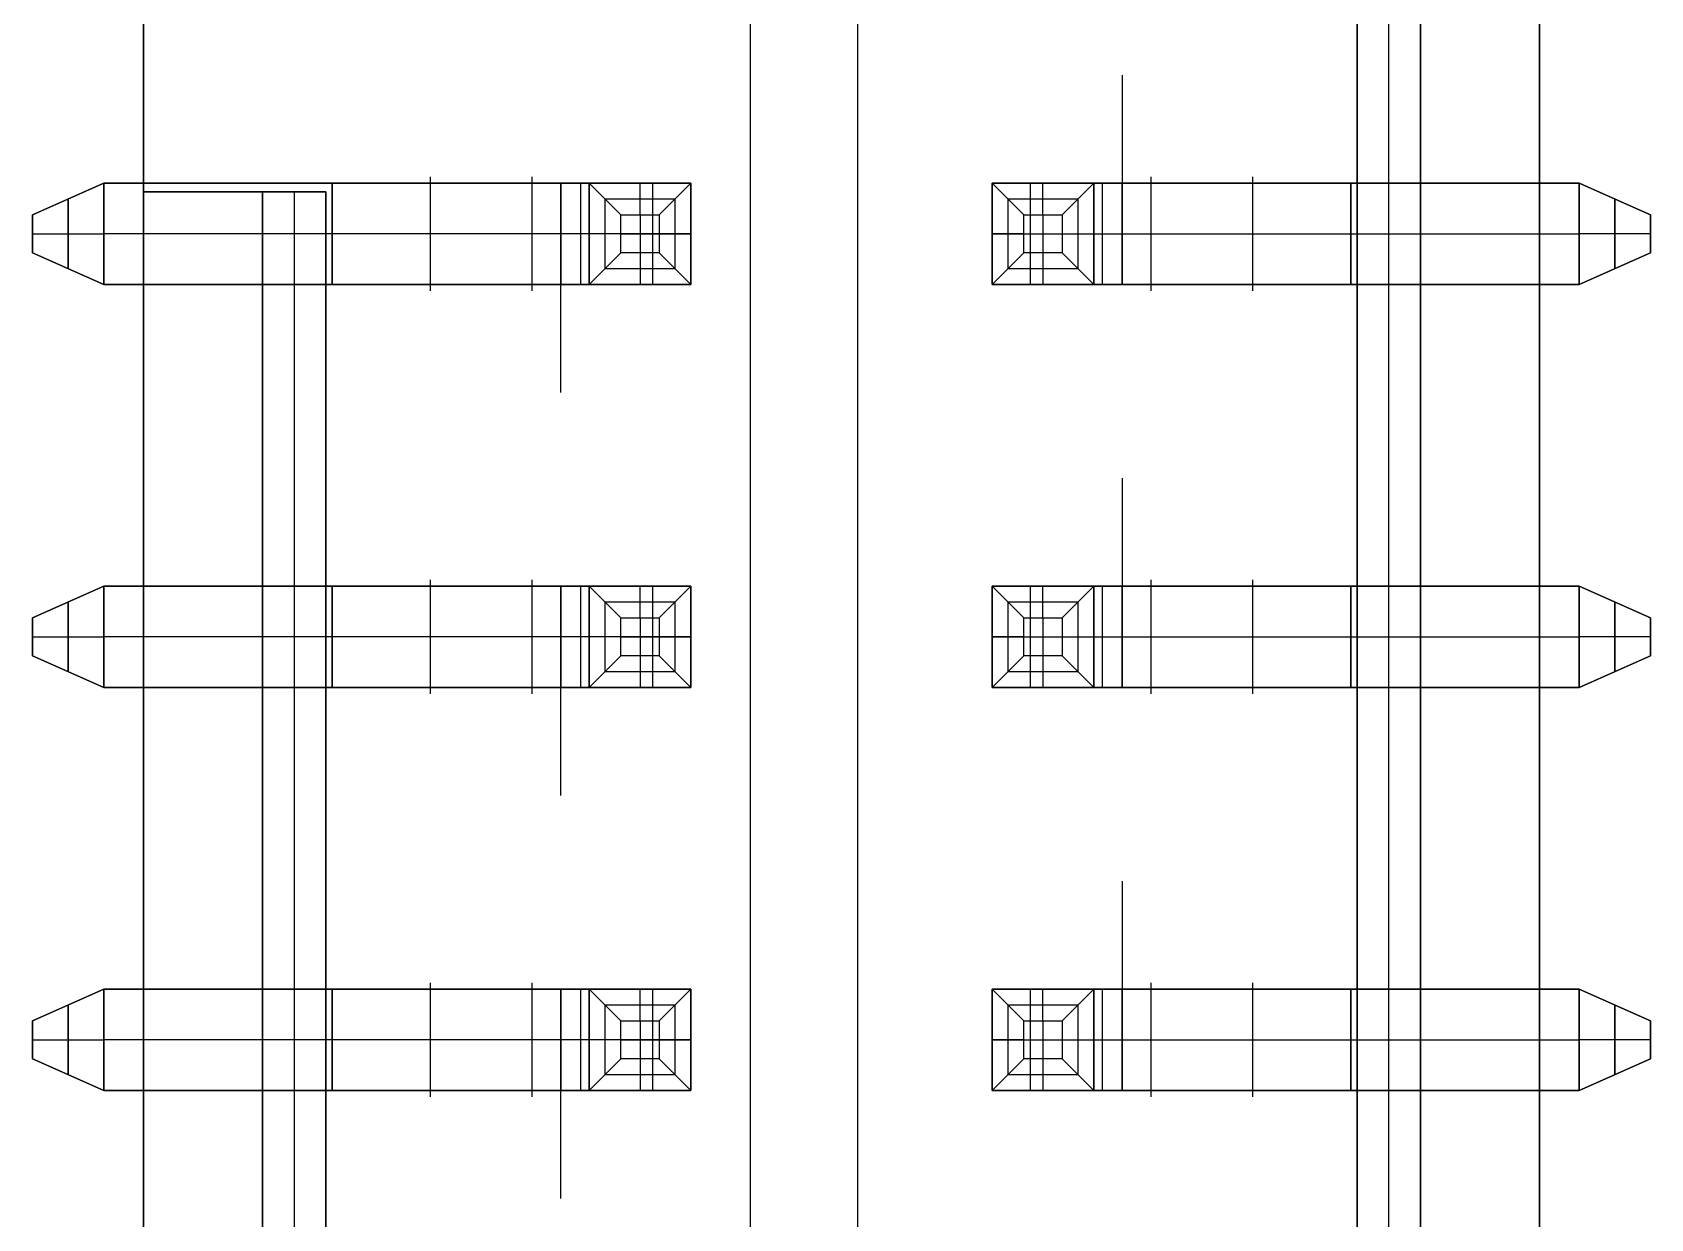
# Model space of a CAD drawing. Extents: x -5.1 to 5.1, y -25.4 to 25.4.
# Drawn here: x -5.1 to 5.1, y -8.75 to -1.27 of the extents above; entities that cross this region are included whole.
import ezdxf

# ---------------------------------------------------------------- set-up
doc = ezdxf.new("R2010")
doc.units = 0
doc.layers.add('IGES_LEVEL_0', color=8, linetype='CONTINUOUS')

msp = doc.modelspace()

# ---------------------------------------------------------------- linework, layer by layer
at = {"layer": 'IGES_LEVEL_0'}
for p, q in [((-4.4, 13.97), (-4.4, -13.97)), ((-4.4, 13.97), (-4.4, -13.97)), ((-4.4, 13.97), (-4.4, -13.97)), ((-0.575, 13.97), (-0.575, -13.97)), ((0.1, 13.97), (0.1, -13.97)), ((3.25, 13.97), (3.25, -13.97)), ((3.25, -13.97), (3.25, 13.97)), ((3.25, -13.97), (3.25, 13.97)), ((3.25, 13.97), (3.25, -13.97)), ((3.25, -13.97), (3.25, 13.97)), ((3.25, 13.97), (3.25, -13.97)), ((3.25, -13.97), (3.25, 13.97)), ((3.45, -13.97), (3.45, 13.97)), ((3.65, -13.97), (3.65, 13.97)), ((3.65, 13.97), (3.65, -13.97)), ((3.65, -13.97), (3.65, 13.97)), ((-4.4, 2.275), (-4.4, -2.275)), ((-4.4, -2.275), (-4.4, 2.275)), ((-4.4, 2.275), (-4.4, -2.275)), ((4.4, -0.325), (4.4, -13.97)), ((4.4, -13.97), (4.4, -0.325)), ((4.4, -13.97), (4.4, -0.325)), ((4.4, -13.97), (4.4, -0.325)), ((4.4, -13.97), (4.4, -0.325)), ((4.4, -13.97), (4.4, -0.325)), ((4.4, -13.97), (4.4, -0.325)), ((1.77, -1.54), (1.77, -2.54)), ((1.77, -1.54), (1.77, -2.54)), ((-5.1, -2.42), (-4.65, -2.22)), ((-5.1, -2.42), (-4.65, -2.22)), ((-4.65, -2.22), (-4.65, -2.86)), ((-4.65, -2.86), (-4.65, -2.22)), ((-1.77, -2.22), (-4.65, -2.22)), ((-1.77, -2.22), (-4.65, -2.22)), ((-2.59, -2.9), (-2.59, -2.18)), ((-1.95, -2.9), (-1.95, -2.18)), ((-1.77, -2.22), (-1.77, -2.86)), ((-1.77, -2.86), (-1.77, -2.22)), ((-0.95, -2.22), (-1.77, -2.22)), ((-1.59, -2.22), (-1.77, -2.22)), ((-1.59, -2.22), (-0.95, -2.22)), ((-1.39, -2.42), (-1.59, -2.22)), ((-1.59, -2.86), (-1.59, -2.22)), ((-1.59, -2.86), (-1.59, -2.22)), ((-1.15, -2.42), (-0.95, -2.22)), ((-0.95, -2.22), (-0.95, -2.86)), ((-0.95, -2.86), (-0.95, -2.22)), ((1.15, -2.42), (0.95, -2.22)), ((0.95, -2.86), (0.95, -2.22)), ((0.95, -2.22), (1.59, -2.22)), ((0.95, -2.22), (0.95, -2.86)), ((1.77, -2.22), (0.95, -2.22)), ((1.39, -2.42), (1.59, -2.22)), ((1.59, -2.22), (1.59, -2.86)), ((1.59, -2.22), (1.77, -2.22)), ((1.59, -2.22), (1.59, -2.86)), ((1.77, -2.22), (4.65, -2.22)), ((1.77, -2.22), (1.77, -2.86)), ((1.77, -2.86), (1.77, -2.22)), ((1.77, -2.22), (4.65, -2.22)), ((1.95, -2.18), (1.95, -2.9)), ((2.59, -2.18), (2.59, -2.9)), ((4.65, -2.22), (4.65, -2.86)), ((5.1, -2.42), (4.65, -2.22)), ((5.1, -2.42), (4.65, -2.22)), ((4.65, -2.86), (4.65, -2.22)), ((-4.4, -2.275), (-4.4, -13.97)), ((-4.4, -2.275), (-3.25, -2.275)), ((-4.4, -2.275), (-4.4, -13.97)), ((-3.65, -2.275), (-4.4, -2.275)), ((-4.4, -13.97), (-4.4, -2.275)), ((-4.4, -2.275), (-4.4, -13.97)), ((-3.65, -2.275), (-4.4, -2.275)), ((-4.4, -2.275), (-3.25, -2.275)), ((-3.65, -2.275), (-4.4, -2.275)), ((-4.4, -2.275), (-3.25, -2.275)), ((-4.4, -2.275), (-3.25, -2.275)), ((-3.65, -2.275), (-3.65, -13.97)), ((-3.25, -2.275), (-3.65, -2.275)), ((-3.65, -2.275), (-3.65, -13.97)), ((-3.65, -13.97), (-3.65, -2.275)), ((-3.25, -2.275), (-3.65, -2.275)), ((-3.25, -2.275), (-3.65, -2.275)), ((-3.45, -2.275), (-3.45, -13.97)), ((-3.25, -2.275), (-3.25, -13.97)), ((-3.25, -13.97), (-3.25, -2.275)), ((-3.25, -2.275), (-3.25, -13.97)), ((-3.25, -13.97), (-3.25, -2.275)), ((-3.25, -2.275), (-3.25, -13.97)), ((-3.25, -13.97), (-3.25, -2.275)), ((-3.25, -2.275), (-3.25, -13.97)), ((-5.1, -2.66), (-5.1, -2.42)), ((-5.1, -2.42), (-5.1, -2.66)), ((-1.39, -2.42), (-1.15, -2.42)), ((-1.39, -2.66), (-1.39, -2.42)), ((-1.15, -2.42), (-1.15, -2.66)), ((1.15, -2.66), (1.15, -2.42)), ((1.15, -2.42), (1.39, -2.42)), ((1.39, -2.42), (1.39, -2.66)), ((5.1, -2.66), (5.1, -2.42)), ((5.1, -2.42), (5.1, -2.66)), ((-1.77, -3.54), (-1.77, -2.54)), ((-1.77, -3.54), (-1.77, -2.54)), ((-5.1, -2.66), (-4.65, -2.86)), ((-5.1, -2.66), (-4.65, -2.86)), ((-1.39, -2.66), (-1.59, -2.86)), ((-1.15, -2.66), (-1.39, -2.66)), ((-1.15, -2.66), (-0.95, -2.86)), ((1.15, -2.66), (0.95, -2.86)), ((1.39, -2.66), (1.15, -2.66)), ((1.39, -2.66), (1.59, -2.86)), ((5.1, -2.66), (4.65, -2.86)), ((5.1, -2.66), (4.65, -2.86)), ((-1.77, -2.86), (-4.65, -2.86)), ((-1.77, -2.86), (-4.65, -2.86)), ((-1.59, -2.86), (-1.77, -2.86)), ((-1.77, -2.86), (-0.95, -2.86)), ((-0.95, -2.86), (-1.59, -2.86)), ((1.59, -2.86), (0.95, -2.86)), ((0.95, -2.86), (1.77, -2.86)), ((1.59, -2.86), (1.77, -2.86)), ((1.77, -2.86), (4.65, -2.86)), ((1.77, -2.86), (4.65, -2.86)), ((1.77, -4.08), (1.77, -5.08)), ((1.77, -4.08), (1.77, -5.08)), ((-5.1, -4.96), (-4.65, -4.76)), ((-5.1, -4.96), (-4.65, -4.76)), ((-4.65, -4.76), (-4.65, -5.4)), ((-4.65, -5.4), (-4.65, -4.76)), ((-1.77, -4.76), (-4.65, -4.76)), ((-1.77, -4.76), (-4.65, -4.76)), ((-2.59, -5.44), (-2.59, -4.72)), ((-1.95, -5.44), (-1.95, -4.72)), ((-1.77, -4.76), (-1.77, -5.4)), ((-1.77, -5.4), (-1.77, -4.76)), ((-0.95, -4.76), (-1.77, -4.76)), ((-1.59, -4.76), (-1.77, -4.76)), ((-1.59, -4.76), (-0.95, -4.76)), ((-1.39, -4.96), (-1.59, -4.76)), ((-1.59, -5.4), (-1.59, -4.76)), ((-1.59, -5.4), (-1.59, -4.76)), ((-1.15, -4.96), (-0.95, -4.76)), ((-0.95, -4.76), (-0.95, -5.4)), ((-0.95, -5.4), (-0.95, -4.76)), ((1.15, -4.96), (0.95, -4.76)), ((0.95, -5.4), (0.95, -4.76)), ((0.95, -4.76), (1.59, -4.76)), ((0.95, -4.76), (0.95, -5.4)), ((1.77, -4.76), (0.95, -4.76)), ((1.39, -4.96), (1.59, -4.76)), ((1.59, -4.76), (1.59, -5.4)), ((1.59, -4.76), (1.77, -4.76)), ((1.59, -4.76), (1.59, -5.4)), ((1.77, -4.76), (4.65, -4.76)), ((1.77, -4.76), (1.77, -5.4)), ((1.77, -5.4), (1.77, -4.76)), ((1.77, -4.76), (4.65, -4.76)), ((1.95, -4.72), (1.95, -5.44)), ((2.59, -4.72), (2.59, -5.44)), ((4.65, -4.76), (4.65, -5.4)), ((5.1, -4.96), (4.65, -4.76)), ((5.1, -4.96), (4.65, -4.76)), ((4.65, -5.4), (4.65, -4.76)), ((-5.1, -5.2), (-5.1, -4.96)), ((-5.1, -4.96), (-5.1, -5.2)), ((-1.39, -4.96), (-1.15, -4.96)), ((-1.39, -5.2), (-1.39, -4.96)), ((-1.15, -4.96), (-1.15, -5.2)), ((1.15, -5.2), (1.15, -4.96)), ((1.15, -4.96), (1.39, -4.96)), ((1.39, -4.96), (1.39, -5.2)), ((5.1, -5.2), (5.1, -4.96)), ((5.1, -4.96), (5.1, -5.2)), ((-1.77, -6.08), (-1.77, -5.08)), ((-1.77, -6.08), (-1.77, -5.08)), ((-5.1, -5.2), (-4.65, -5.4)), ((-5.1, -5.2), (-4.65, -5.4)), ((-1.39, -5.2), (-1.59, -5.4)), ((-1.15, -5.2), (-1.39, -5.2)), ((-1.15, -5.2), (-0.95, -5.4)), ((1.15, -5.2), (0.95, -5.4)), ((1.39, -5.2), (1.15, -5.2)), ((1.39, -5.2), (1.59, -5.4)), ((5.1, -5.2), (4.65, -5.4)), ((5.1, -5.2), (4.65, -5.4)), ((-1.77, -5.4), (-4.65, -5.4)), ((-1.77, -5.4), (-4.65, -5.4)), ((-1.59, -5.4), (-1.77, -5.4)), ((-1.77, -5.4), (-0.95, -5.4)), ((-0.95, -5.4), (-1.59, -5.4)), ((1.59, -5.4), (0.95, -5.4)), ((0.95, -5.4), (1.77, -5.4)), ((1.59, -5.4), (1.77, -5.4)), ((1.77, -5.4), (4.65, -5.4)), ((1.77, -5.4), (4.65, -5.4)), ((1.77, -6.62), (1.77, -7.62)), ((1.77, -6.62), (1.77, -7.62)), ((-5.1, -7.5), (-4.65, -7.3)), ((-5.1, -7.5), (-4.65, -7.3)), ((-4.65, -7.3), (-4.65, -7.94)), ((-4.65, -7.94), (-4.65, -7.3)), ((-1.77, -7.3), (-4.65, -7.3)), ((-1.77, -7.3), (-4.65, -7.3)), ((-2.59, -7.98), (-2.59, -7.26)), ((-1.95, -7.98), (-1.95, -7.26)), ((-1.77, -7.3), (-1.77, -7.94)), ((-1.77, -7.94), (-1.77, -7.3)), ((-0.95, -7.3), (-1.77, -7.3)), ((-1.59, -7.3), (-1.77, -7.3)), ((-1.59, -7.3), (-0.95, -7.3)), ((-1.39, -7.5), (-1.59, -7.3)), ((-1.59, -7.94), (-1.59, -7.3)), ((-1.59, -7.94), (-1.59, -7.3)), ((-1.15, -7.5), (-0.95, -7.3)), ((-0.95, -7.3), (-0.95, -7.94)), ((-0.95, -7.94), (-0.95, -7.3)), ((1.15, -7.5), (0.95, -7.3)), ((0.95, -7.94), (0.95, -7.3)), ((0.95, -7.3), (1.59, -7.3)), ((0.95, -7.3), (0.95, -7.94)), ((1.77, -7.3), (0.95, -7.3)), ((1.39, -7.5), (1.59, -7.3)), ((1.59, -7.3), (1.59, -7.94)), ((1.59, -7.3), (1.77, -7.3)), ((1.59, -7.3), (1.59, -7.94)), ((1.77, -7.3), (4.65, -7.3)), ((1.77, -7.3), (1.77, -7.94)), ((1.77, -7.94), (1.77, -7.3)), ((1.77, -7.3), (4.65, -7.3)), ((1.95, -7.26), (1.95, -7.98)), ((2.59, -7.26), (2.59, -7.98)), ((4.65, -7.3), (4.65, -7.94)), ((5.1, -7.5), (4.65, -7.3)), ((5.1, -7.5), (4.65, -7.3)), ((4.65, -7.94), (4.65, -7.3)), ((-5.1, -7.74), (-5.1, -7.5)), ((-5.1, -7.5), (-5.1, -7.74)), ((-1.39, -7.5), (-1.15, -7.5)), ((-1.39, -7.74), (-1.39, -7.5)), ((-1.15, -7.5), (-1.15, -7.74)), ((1.15, -7.74), (1.15, -7.5)), ((1.15, -7.5), (1.39, -7.5)), ((1.39, -7.5), (1.39, -7.74)), ((5.1, -7.74), (5.1, -7.5)), ((5.1, -7.5), (5.1, -7.74)), ((-1.77, -8.62), (-1.77, -7.62)), ((-1.77, -8.62), (-1.77, -7.62)), ((-5.1, -7.74), (-4.65, -7.94)), ((-5.1, -7.74), (-4.65, -7.94)), ((-1.39, -7.74), (-1.59, -7.94)), ((-1.15, -7.74), (-1.39, -7.74)), ((-1.15, -7.74), (-0.95, -7.94)), ((1.15, -7.74), (0.95, -7.94)), ((1.39, -7.74), (1.15, -7.74)), ((1.39, -7.74), (1.59, -7.94)), ((5.1, -7.74), (4.65, -7.94)), ((5.1, -7.74), (4.65, -7.94)), ((-1.77, -7.94), (-4.65, -7.94)), ((-1.77, -7.94), (-4.65, -7.94)), ((-1.59, -7.94), (-1.77, -7.94)), ((-1.77, -7.94), (-0.95, -7.94)), ((-0.95, -7.94), (-1.59, -7.94)), ((1.59, -7.94), (0.95, -7.94)), ((0.95, -7.94), (1.77, -7.94)), ((1.59, -7.94), (1.77, -7.94)), ((1.77, -7.94), (4.65, -7.94)), ((1.77, -7.94), (4.65, -7.94))]:
    msp.add_line(p, q, dxfattribs=at)
at = {"layer": 'IGES_LEVEL_0', "color": 40}
for p, q in [((-5.1, -2.42), (-4.65, -2.22)), ((-5.1, -2.42), (-4.65, -2.22)), ((-4.65, -2.22), (-5.1, -2.42)), ((-5.1, -2.42), (-4.65, -2.22)), ((-4.65, -2.22), (-5.1, -2.42)), ((-4.65, -2.22), (-4.65, -2.86)), ((-4.65, -2.86), (-4.65, -2.22)), ((-4.65, -2.86), (-4.65, -2.22)), ((-4.65, -2.22), (-1.77, -2.22)), ((-1.77, -2.22), (-4.65, -2.22)), ((-4.65, -2.22), (-4.65, -2.86)), ((-1.77, -2.22), (-4.65, -2.22)), ((-4.65, -2.22), (-1.77, -2.22)), ((-3.21, -2.22), (-3.21, -2.86)), ((-3.21, -2.86), (-3.21, -2.22)), ((-1.77, -2.22), (-1.77, -2.86)), ((-1.77, -2.86), (-1.77, -2.22)), ((-1.77, -2.22), (-1.77, -2.86)), ((-0.95, -2.22), (-1.77, -2.22)), ((-1.77, -2.22), (-1.77, -2.86)), ((-1.59, -2.22), (-1.77, -2.22)), ((-0.95, -2.22), (-1.77, -2.22)), ((-1.77, -2.22), (-1.59, -2.22)), ((-1.643, -2.86), (-1.643, -2.22)), ((-0.95, -2.22), (-1.59, -2.22)), ((-1.59, -2.22), (-1.39, -2.42)), ((-1.39, -2.42), (-1.59, -2.22)), ((-1.59, -2.22), (-1.59, -2.86)), ((-1.59, -2.86), (-1.59, -2.22)), ((-1.59, -2.22), (-0.95, -2.22)), ((-1.59, -2.22), (-0.95, -2.22)), ((-1.59, -2.86), (-1.59, -2.22)), ((-1.59, -2.22), (-1.59, -2.86)), ((-1.59, -2.86), (-1.59, -2.22)), ((-1.27, -2.42), (-1.27, -2.22)), ((-1.19, -2.86), (-1.19, -2.22)), ((-0.95, -2.22), (-1.15, -2.42)), ((-1.15, -2.42), (-0.95, -2.22)), ((-0.95, -2.86), (-0.95, -2.22)), ((-0.95, -2.86), (-0.95, -2.22)), ((-0.95, -2.22), (-0.95, -2.86)), ((-0.95, -2.86), (-0.95, -2.22)), ((-0.95, -2.22), (-0.95, -2.86)), ((1.15, -2.42), (0.95, -2.22)), ((0.95, -2.22), (0.95, -2.86)), ((1.59, -2.22), (0.95, -2.22)), ((0.95, -2.22), (1.15, -2.42)), ((0.95, -2.22), (0.95, -2.86)), ((1.77, -2.22), (0.95, -2.22)), ((0.95, -2.22), (1.59, -2.22)), ((1.77, -2.22), (0.95, -2.22)), ((0.95, -2.22), (1.59, -2.22)), ((0.95, -2.86), (0.95, -2.22)), ((0.95, -2.22), (0.95, -2.86)), ((0.95, -2.86), (0.95, -2.22)), ((1.19, -2.22), (1.19, -2.86)), ((1.27, -2.42), (1.27, -2.22)), ((1.59, -2.22), (1.39, -2.42)), ((1.39, -2.42), (1.59, -2.22)), ((1.59, -2.86), (1.59, -2.22)), ((1.59, -2.22), (1.59, -2.86)), ((1.77, -2.22), (1.59, -2.22)), ((1.59, -2.22), (1.59, -2.86)), ((1.59, -2.86), (1.59, -2.22)), ((1.59, -2.22), (1.59, -2.86)), ((1.59, -2.22), (1.77, -2.22)), ((1.643, -2.22), (1.643, -2.86)), ((1.77, -2.22), (1.77, -2.86)), ((4.65, -2.22), (1.77, -2.22)), ((1.77, -2.86), (1.77, -2.22)), ((1.77, -2.22), (4.65, -2.22)), ((1.77, -2.86), (1.77, -2.22)), ((1.77, -2.86), (1.77, -2.22)), ((1.77, -2.22), (4.65, -2.22)), ((4.65, -2.22), (1.77, -2.22)), ((3.21, -2.22), (3.21, -2.86)), ((3.21, -2.86), (3.21, -2.22)), ((5.1, -2.42), (4.65, -2.22)), ((4.65, -2.22), (4.65, -2.86)), ((5.1, -2.42), (4.65, -2.22)), ((4.65, -2.22), (5.1, -2.42)), ((5.1, -2.42), (4.65, -2.22)), ((4.65, -2.86), (4.65, -2.22)), ((4.65, -2.22), (5.1, -2.42)), ((4.65, -2.86), (4.65, -2.22)), ((4.65, -2.22), (4.65, -2.86)), ((-4.875, -2.76), (-4.875, -2.32)), ((-4.875, -2.32), (-4.875, -2.76)), ((-1.49, -2.32), (-1.05, -2.32)), ((-1.49, -2.76), (-1.49, -2.32)), ((-1.05, -2.32), (-1.05, -2.76)), ((1.05, -2.76), (1.05, -2.32)), ((1.05, -2.32), (1.49, -2.32)), ((1.49, -2.32), (1.49, -2.76)), ((4.875, -2.76), (4.875, -2.32)), ((4.875, -2.32), (4.875, -2.76)), ((-5.1, -2.66), (-5.1, -2.42)), ((-5.1, -2.42), (-5.1, -2.66)), ((-5.1, -2.66), (-5.1, -2.42)), ((-5.1, -2.42), (-5.1, -2.66)), ((-5.1, -2.42), (-5.1, -2.66)), ((-1.39, -2.42), (-1.15, -2.42)), ((-1.39, -2.66), (-1.39, -2.42)), ((-1.39, -2.66), (-1.39, -2.42)), ((-1.39, -2.42), (-1.15, -2.42)), ((-1.27, -2.42), (-1.27, -2.66)), ((-1.15, -2.42), (-1.15, -2.66)), ((-1.15, -2.42), (-1.15, -2.66)), ((1.15, -2.66), (1.15, -2.42)), ((1.15, -2.42), (1.39, -2.42)), ((1.15, -2.66), (1.15, -2.42)), ((1.15, -2.42), (1.39, -2.42)), ((1.27, -2.42), (1.27, -2.66)), ((1.39, -2.42), (1.39, -2.66)), ((1.39, -2.42), (1.39, -2.66)), ((5.1, -2.66), (5.1, -2.42)), ((5.1, -2.42), (5.1, -2.66)), ((5.1, -2.66), (5.1, -2.42)), ((5.1, -2.42), (5.1, -2.66)), ((5.1, -2.42), (5.1, -2.66)), ((-5.1, -2.54), (-4.65, -2.54)), ((-5.1, -2.54), (-4.65, -2.54)), ((-1.77, -2.54), (-4.65, -2.54)), ((-1.77, -2.54), (-4.65, -2.54)), ((-0.95, -2.54), (-1.77, -2.54)), ((-1.59, -2.54), (-1.77, -2.54)), ((-1.39, -2.54), (-1.59, -2.54)), ((-1.39, -2.54), (-1.15, -2.54)), ((-1.15, -2.54), (-0.95, -2.54)), ((1.15, -2.54), (0.95, -2.54)), ((0.95, -2.54), (1.77, -2.54)), ((1.15, -2.54), (1.39, -2.54)), ((1.39, -2.54), (1.59, -2.54)), ((1.59, -2.54), (1.77, -2.54)), ((1.77, -2.54), (4.65, -2.54)), ((1.77, -2.54), (4.65, -2.54)), ((5.1, -2.54), (4.65, -2.54)), ((5.1, -2.54), (4.65, -2.54)), ((-5.1, -2.66), (-4.65, -2.86)), ((-4.65, -2.86), (-5.1, -2.66)), ((-5.1, -2.66), (-4.65, -2.86)), ((-4.65, -2.86), (-5.1, -2.66)), ((-5.1, -2.66), (-4.65, -2.86)), ((-1.59, -2.86), (-1.39, -2.66)), ((-1.39, -2.66), (-1.59, -2.86)), ((-1.15, -2.66), (-1.39, -2.66)), ((-1.15, -2.66), (-1.39, -2.66)), ((-1.27, -2.66), (-1.27, -2.86)), ((-1.15, -2.66), (-0.95, -2.86)), ((-0.95, -2.86), (-1.15, -2.66)), ((0.95, -2.86), (1.15, -2.66)), ((1.15, -2.66), (0.95, -2.86)), ((1.39, -2.66), (1.15, -2.66)), ((1.39, -2.66), (1.15, -2.66)), ((1.27, -2.66), (1.27, -2.86)), ((1.59, -2.86), (1.39, -2.66)), ((1.39, -2.66), (1.59, -2.86)), ((5.1, -2.66), (4.65, -2.86)), ((4.65, -2.86), (5.1, -2.66)), ((5.1, -2.66), (4.65, -2.86)), ((4.65, -2.86), (5.1, -2.66)), ((5.1, -2.66), (4.65, -2.86)), ((-1.05, -2.76), (-1.49, -2.76)), ((1.49, -2.76), (1.05, -2.76)), ((-1.77, -2.86), (-4.65, -2.86)), ((-4.65, -2.86), (-1.77, -2.86)), ((-1.77, -2.86), (-4.65, -2.86)), ((-4.65, -2.86), (-1.77, -2.86)), ((-1.77, -2.86), (-0.95, -2.86)), ((-1.77, -2.86), (-1.59, -2.86)), ((-1.59, -2.86), (-1.77, -2.86)), ((-1.77, -2.86), (-0.95, -2.86)), ((-1.59, -2.86), (-0.95, -2.86)), ((-0.95, -2.86), (-1.59, -2.86)), ((-0.95, -2.86), (-1.59, -2.86)), ((0.95, -2.86), (1.59, -2.86)), ((0.95, -2.86), (1.77, -2.86)), ((1.59, -2.86), (0.95, -2.86)), ((0.95, -2.86), (1.77, -2.86)), ((1.59, -2.86), (0.95, -2.86)), ((1.59, -2.86), (1.77, -2.86)), ((1.77, -2.86), (1.59, -2.86)), ((1.77, -2.86), (4.65, -2.86)), ((4.65, -2.86), (1.77, -2.86)), ((1.77, -2.86), (4.65, -2.86)), ((4.65, -2.86), (1.77, -2.86)), ((-5.1, -4.96), (-4.65, -4.76)), ((-5.1, -4.96), (-4.65, -4.76)), ((-4.65, -4.76), (-5.1, -4.96)), ((-5.1, -4.96), (-4.65, -4.76)), ((-4.65, -4.76), (-5.1, -4.96)), ((-4.65, -4.76), (-4.65, -5.4)), ((-4.65, -5.4), (-4.65, -4.76)), ((-4.65, -5.4), (-4.65, -4.76)), ((-4.65, -4.76), (-1.77, -4.76)), ((-1.77, -4.76), (-4.65, -4.76)), ((-4.65, -4.76), (-4.65, -5.4)), ((-1.77, -4.76), (-4.65, -4.76)), ((-4.65, -4.76), (-1.77, -4.76)), ((-3.21, -4.76), (-3.21, -5.4)), ((-3.21, -5.4), (-3.21, -4.76)), ((-1.77, -4.76), (-1.77, -5.4)), ((-1.77, -5.4), (-1.77, -4.76)), ((-1.77, -4.76), (-1.77, -5.4)), ((-0.95, -4.76), (-1.77, -4.76)), ((-1.77, -4.76), (-1.77, -5.4)), ((-1.59, -4.76), (-1.77, -4.76)), ((-0.95, -4.76), (-1.77, -4.76)), ((-1.77, -4.76), (-1.59, -4.76)), ((-1.643, -5.4), (-1.643, -4.76)), ((-0.95, -4.76), (-1.59, -4.76)), ((-1.59, -4.76), (-1.39, -4.96)), ((-1.39, -4.96), (-1.59, -4.76)), ((-1.59, -4.76), (-1.59, -5.4)), ((-1.59, -5.4), (-1.59, -4.76)), ((-1.59, -4.76), (-0.95, -4.76)), ((-1.59, -4.76), (-0.95, -4.76)), ((-1.59, -5.4), (-1.59, -4.76)), ((-1.59, -4.76), (-1.59, -5.4)), ((-1.59, -5.4), (-1.59, -4.76)), ((-1.27, -4.96), (-1.27, -4.76)), ((-1.19, -5.4), (-1.19, -4.76)), ((-0.95, -4.76), (-1.15, -4.96)), ((-1.15, -4.96), (-0.95, -4.76)), ((-0.95, -5.4), (-0.95, -4.76)), ((-0.95, -5.4), (-0.95, -4.76)), ((-0.95, -4.76), (-0.95, -5.4)), ((-0.95, -5.4), (-0.95, -4.76)), ((-0.95, -4.76), (-0.95, -5.4)), ((1.15, -4.96), (0.95, -4.76)), ((0.95, -4.76), (0.95, -5.4)), ((1.59, -4.76), (0.95, -4.76)), ((0.95, -4.76), (1.15, -4.96)), ((0.95, -4.76), (0.95, -5.4)), ((1.77, -4.76), (0.95, -4.76)), ((0.95, -4.76), (1.59, -4.76)), ((1.77, -4.76), (0.95, -4.76)), ((0.95, -4.76), (1.59, -4.76)), ((0.95, -5.4), (0.95, -4.76)), ((0.95, -4.76), (0.95, -5.4)), ((0.95, -5.4), (0.95, -4.76)), ((1.19, -4.76), (1.19, -5.4)), ((1.27, -4.96), (1.27, -4.76)), ((1.59, -4.76), (1.39, -4.96)), ((1.39, -4.96), (1.59, -4.76)), ((1.59, -5.4), (1.59, -4.76)), ((1.59, -4.76), (1.59, -5.4)), ((1.77, -4.76), (1.59, -4.76)), ((1.59, -4.76), (1.59, -5.4)), ((1.59, -5.4), (1.59, -4.76)), ((1.59, -4.76), (1.59, -5.4)), ((1.59, -4.76), (1.77, -4.76)), ((1.643, -4.76), (1.643, -5.4)), ((1.77, -4.76), (1.77, -5.4)), ((4.65, -4.76), (1.77, -4.76)), ((1.77, -5.4), (1.77, -4.76)), ((1.77, -4.76), (4.65, -4.76)), ((1.77, -5.4), (1.77, -4.76)), ((1.77, -5.4), (1.77, -4.76)), ((1.77, -4.76), (4.65, -4.76)), ((4.65, -4.76), (1.77, -4.76)), ((3.21, -4.76), (3.21, -5.4)), ((3.21, -5.4), (3.21, -4.76)), ((5.1, -4.96), (4.65, -4.76)), ((4.65, -4.76), (4.65, -5.4)), ((5.1, -4.96), (4.65, -4.76)), ((4.65, -4.76), (5.1, -4.96)), ((5.1, -4.96), (4.65, -4.76)), ((4.65, -5.4), (4.65, -4.76)), ((4.65, -4.76), (5.1, -4.96)), ((4.65, -5.4), (4.65, -4.76)), ((4.65, -4.76), (4.65, -5.4)), ((-4.875, -5.3), (-4.875, -4.86)), ((-4.875, -4.86), (-4.875, -5.3)), ((-1.49, -4.86), (-1.05, -4.86)), ((-1.49, -5.3), (-1.49, -4.86)), ((-1.05, -4.86), (-1.05, -5.3)), ((1.05, -5.3), (1.05, -4.86)), ((1.05, -4.86), (1.49, -4.86)), ((1.49, -4.86), (1.49, -5.3)), ((4.875, -5.3), (4.875, -4.86)), ((4.875, -4.86), (4.875, -5.3)), ((-5.1, -5.2), (-5.1, -4.96)), ((-5.1, -4.96), (-5.1, -5.2)), ((-5.1, -5.2), (-5.1, -4.96)), ((-5.1, -4.96), (-5.1, -5.2)), ((-5.1, -4.96), (-5.1, -5.2)), ((-1.39, -4.96), (-1.15, -4.96)), ((-1.39, -5.2), (-1.39, -4.96)), ((-1.39, -5.2), (-1.39, -4.96)), ((-1.39, -4.96), (-1.15, -4.96)), ((-1.27, -4.96), (-1.27, -5.2)), ((-1.15, -4.96), (-1.15, -5.2)), ((-1.15, -4.96), (-1.15, -5.2)), ((1.15, -5.2), (1.15, -4.96)), ((1.15, -4.96), (1.39, -4.96)), ((1.15, -5.2), (1.15, -4.96)), ((1.15, -4.96), (1.39, -4.96)), ((1.27, -4.96), (1.27, -5.2)), ((1.39, -4.96), (1.39, -5.2)), ((1.39, -4.96), (1.39, -5.2)), ((5.1, -5.2), (5.1, -4.96)), ((5.1, -4.96), (5.1, -5.2)), ((5.1, -5.2), (5.1, -4.96)), ((5.1, -4.96), (5.1, -5.2)), ((5.1, -4.96), (5.1, -5.2)), ((-5.1, -5.08), (-4.65, -5.08)), ((-5.1, -5.08), (-4.65, -5.08)), ((-1.77, -5.08), (-4.65, -5.08)), ((-1.77, -5.08), (-4.65, -5.08)), ((-0.95, -5.08), (-1.77, -5.08)), ((-1.59, -5.08), (-1.77, -5.08)), ((-1.39, -5.08), (-1.59, -5.08)), ((-1.39, -5.08), (-1.15, -5.08)), ((-1.15, -5.08), (-0.95, -5.08)), ((1.15, -5.08), (0.95, -5.08)), ((0.95, -5.08), (1.77, -5.08)), ((1.15, -5.08), (1.39, -5.08)), ((1.39, -5.08), (1.59, -5.08)), ((1.59, -5.08), (1.77, -5.08)), ((1.77, -5.08), (4.65, -5.08)), ((1.77, -5.08), (4.65, -5.08)), ((5.1, -5.08), (4.65, -5.08)), ((5.1, -5.08), (4.65, -5.08)), ((-5.1, -5.2), (-4.65, -5.4)), ((-4.65, -5.4), (-5.1, -5.2)), ((-5.1, -5.2), (-4.65, -5.4)), ((-4.65, -5.4), (-5.1, -5.2)), ((-5.1, -5.2), (-4.65, -5.4)), ((-1.59, -5.4), (-1.39, -5.2)), ((-1.39, -5.2), (-1.59, -5.4)), ((-1.15, -5.2), (-1.39, -5.2)), ((-1.15, -5.2), (-1.39, -5.2)), ((-1.27, -5.2), (-1.27, -5.4)), ((-1.15, -5.2), (-0.95, -5.4)), ((-0.95, -5.4), (-1.15, -5.2)), ((0.95, -5.4), (1.15, -5.2)), ((1.15, -5.2), (0.95, -5.4)), ((1.39, -5.2), (1.15, -5.2)), ((1.39, -5.2), (1.15, -5.2)), ((1.27, -5.2), (1.27, -5.4)), ((1.59, -5.4), (1.39, -5.2)), ((1.39, -5.2), (1.59, -5.4)), ((5.1, -5.2), (4.65, -5.4)), ((4.65, -5.4), (5.1, -5.2)), ((5.1, -5.2), (4.65, -5.4)), ((4.65, -5.4), (5.1, -5.2)), ((5.1, -5.2), (4.65, -5.4)), ((-1.05, -5.3), (-1.49, -5.3)), ((1.49, -5.3), (1.05, -5.3)), ((-1.77, -5.4), (-4.65, -5.4)), ((-4.65, -5.4), (-1.77, -5.4)), ((-1.77, -5.4), (-4.65, -5.4)), ((-4.65, -5.4), (-1.77, -5.4)), ((-1.77, -5.4), (-0.95, -5.4)), ((-1.77, -5.4), (-1.59, -5.4)), ((-1.59, -5.4), (-1.77, -5.4)), ((-1.77, -5.4), (-0.95, -5.4)), ((-1.59, -5.4), (-0.95, -5.4)), ((-0.95, -5.4), (-1.59, -5.4)), ((-0.95, -5.4), (-1.59, -5.4)), ((0.95, -5.4), (1.59, -5.4)), ((0.95, -5.4), (1.77, -5.4)), ((1.59, -5.4), (0.95, -5.4)), ((0.95, -5.4), (1.77, -5.4)), ((1.59, -5.4), (0.95, -5.4)), ((1.59, -5.4), (1.77, -5.4)), ((1.77, -5.4), (1.59, -5.4)), ((1.77, -5.4), (4.65, -5.4)), ((4.65, -5.4), (1.77, -5.4)), ((1.77, -5.4), (4.65, -5.4)), ((4.65, -5.4), (1.77, -5.4)), ((-5.1, -7.5), (-4.65, -7.3)), ((-5.1, -7.5), (-4.65, -7.3)), ((-4.65, -7.3), (-5.1, -7.5)), ((-5.1, -7.5), (-4.65, -7.3)), ((-4.65, -7.3), (-5.1, -7.5)), ((-4.65, -7.3), (-4.65, -7.94)), ((-4.65, -7.94), (-4.65, -7.3)), ((-4.65, -7.94), (-4.65, -7.3)), ((-4.65, -7.3), (-1.77, -7.3)), ((-1.77, -7.3), (-4.65, -7.3)), ((-4.65, -7.3), (-4.65, -7.94)), ((-1.77, -7.3), (-4.65, -7.3)), ((-4.65, -7.3), (-1.77, -7.3)), ((-3.21, -7.3), (-3.21, -7.94)), ((-3.21, -7.94), (-3.21, -7.3)), ((-1.77, -7.3), (-1.77, -7.94)), ((-1.77, -7.94), (-1.77, -7.3)), ((-1.77, -7.3), (-1.77, -7.94)), ((-0.95, -7.3), (-1.77, -7.3)), ((-1.77, -7.3), (-1.77, -7.94)), ((-1.59, -7.3), (-1.77, -7.3)), ((-0.95, -7.3), (-1.77, -7.3)), ((-1.77, -7.3), (-1.59, -7.3)), ((-1.643, -7.94), (-1.643, -7.3)), ((-0.95, -7.3), (-1.59, -7.3)), ((-1.59, -7.3), (-1.39, -7.5)), ((-1.39, -7.5), (-1.59, -7.3)), ((-1.59, -7.3), (-1.59, -7.94)), ((-1.59, -7.94), (-1.59, -7.3)), ((-1.59, -7.3), (-0.95, -7.3)), ((-1.59, -7.3), (-0.95, -7.3)), ((-1.59, -7.94), (-1.59, -7.3)), ((-1.59, -7.3), (-1.59, -7.94)), ((-1.59, -7.94), (-1.59, -7.3)), ((-1.27, -7.5), (-1.27, -7.3)), ((-1.19, -7.94), (-1.19, -7.3)), ((-0.95, -7.3), (-1.15, -7.5)), ((-1.15, -7.5), (-0.95, -7.3)), ((-0.95, -7.94), (-0.95, -7.3)), ((-0.95, -7.94), (-0.95, -7.3)), ((-0.95, -7.3), (-0.95, -7.94)), ((-0.95, -7.94), (-0.95, -7.3)), ((-0.95, -7.3), (-0.95, -7.94)), ((1.15, -7.5), (0.95, -7.3)), ((0.95, -7.3), (0.95, -7.94)), ((1.59, -7.3), (0.95, -7.3)), ((0.95, -7.3), (1.15, -7.5)), ((0.95, -7.3), (0.95, -7.94)), ((1.77, -7.3), (0.95, -7.3)), ((0.95, -7.3), (1.59, -7.3)), ((1.77, -7.3), (0.95, -7.3)), ((0.95, -7.3), (1.59, -7.3)), ((0.95, -7.94), (0.95, -7.3)), ((0.95, -7.3), (0.95, -7.94)), ((0.95, -7.94), (0.95, -7.3)), ((1.19, -7.3), (1.19, -7.94)), ((1.27, -7.5), (1.27, -7.3)), ((1.59, -7.3), (1.39, -7.5)), ((1.39, -7.5), (1.59, -7.3)), ((1.59, -7.94), (1.59, -7.3)), ((1.59, -7.3), (1.59, -7.94)), ((1.77, -7.3), (1.59, -7.3)), ((1.59, -7.3), (1.59, -7.94)), ((1.59, -7.94), (1.59, -7.3)), ((1.59, -7.3), (1.59, -7.94)), ((1.59, -7.3), (1.77, -7.3)), ((1.643, -7.3), (1.643, -7.94)), ((1.77, -7.3), (1.77, -7.94)), ((4.65, -7.3), (1.77, -7.3)), ((1.77, -7.94), (1.77, -7.3)), ((1.77, -7.3), (4.65, -7.3)), ((1.77, -7.94), (1.77, -7.3)), ((1.77, -7.94), (1.77, -7.3)), ((1.77, -7.3), (4.65, -7.3)), ((4.65, -7.3), (1.77, -7.3)), ((3.21, -7.3), (3.21, -7.94)), ((3.21, -7.94), (3.21, -7.3)), ((5.1, -7.5), (4.65, -7.3)), ((4.65, -7.3), (4.65, -7.94)), ((5.1, -7.5), (4.65, -7.3)), ((4.65, -7.3), (5.1, -7.5)), ((5.1, -7.5), (4.65, -7.3)), ((4.65, -7.94), (4.65, -7.3)), ((4.65, -7.3), (5.1, -7.5)), ((4.65, -7.94), (4.65, -7.3)), ((4.65, -7.3), (4.65, -7.94)), ((-4.875, -7.84), (-4.875, -7.4)), ((-4.875, -7.4), (-4.875, -7.84)), ((-1.49, -7.4), (-1.05, -7.4)), ((-1.49, -7.84), (-1.49, -7.4)), ((-1.05, -7.4), (-1.05, -7.84)), ((1.05, -7.84), (1.05, -7.4)), ((1.05, -7.4), (1.49, -7.4)), ((1.49, -7.4), (1.49, -7.84)), ((4.875, -7.84), (4.875, -7.4)), ((4.875, -7.4), (4.875, -7.84)), ((-5.1, -7.74), (-5.1, -7.5)), ((-5.1, -7.5), (-5.1, -7.74)), ((-5.1, -7.74), (-5.1, -7.5)), ((-5.1, -7.5), (-5.1, -7.74)), ((-5.1, -7.5), (-5.1, -7.74)), ((-1.39, -7.5), (-1.15, -7.5)), ((-1.39, -7.74), (-1.39, -7.5)), ((-1.39, -7.74), (-1.39, -7.5)), ((-1.39, -7.5), (-1.15, -7.5)), ((-1.27, -7.5), (-1.27, -7.74)), ((-1.15, -7.5), (-1.15, -7.74)), ((-1.15, -7.5), (-1.15, -7.74)), ((1.15, -7.74), (1.15, -7.5)), ((1.15, -7.5), (1.39, -7.5)), ((1.15, -7.74), (1.15, -7.5)), ((1.15, -7.5), (1.39, -7.5)), ((1.27, -7.5), (1.27, -7.74)), ((1.39, -7.5), (1.39, -7.74)), ((1.39, -7.5), (1.39, -7.74)), ((5.1, -7.74), (5.1, -7.5)), ((5.1, -7.5), (5.1, -7.74)), ((5.1, -7.74), (5.1, -7.5)), ((5.1, -7.5), (5.1, -7.74)), ((5.1, -7.5), (5.1, -7.74)), ((-5.1, -7.62), (-4.65, -7.62)), ((-5.1, -7.62), (-4.65, -7.62)), ((-1.77, -7.62), (-4.65, -7.62)), ((-1.77, -7.62), (-4.65, -7.62)), ((-0.95, -7.62), (-1.77, -7.62)), ((-1.59, -7.62), (-1.77, -7.62)), ((-1.39, -7.62), (-1.59, -7.62)), ((-1.39, -7.62), (-1.15, -7.62)), ((-1.15, -7.62), (-0.95, -7.62)), ((1.15, -7.62), (0.95, -7.62)), ((0.95, -7.62), (1.77, -7.62)), ((1.15, -7.62), (1.39, -7.62)), ((1.39, -7.62), (1.59, -7.62)), ((1.59, -7.62), (1.77, -7.62)), ((1.77, -7.62), (4.65, -7.62)), ((1.77, -7.62), (4.65, -7.62)), ((5.1, -7.62), (4.65, -7.62)), ((5.1, -7.62), (4.65, -7.62)), ((-5.1, -7.74), (-4.65, -7.94)), ((-4.65, -7.94), (-5.1, -7.74)), ((-5.1, -7.74), (-4.65, -7.94)), ((-4.65, -7.94), (-5.1, -7.74)), ((-5.1, -7.74), (-4.65, -7.94)), ((-1.59, -7.94), (-1.39, -7.74)), ((-1.39, -7.74), (-1.59, -7.94)), ((-1.15, -7.74), (-1.39, -7.74)), ((-1.15, -7.74), (-1.39, -7.74)), ((-1.27, -7.74), (-1.27, -7.94)), ((-1.15, -7.74), (-0.95, -7.94)), ((-0.95, -7.94), (-1.15, -7.74)), ((0.95, -7.94), (1.15, -7.74)), ((1.15, -7.74), (0.95, -7.94)), ((1.39, -7.74), (1.15, -7.74)), ((1.39, -7.74), (1.15, -7.74)), ((1.27, -7.74), (1.27, -7.94)), ((1.59, -7.94), (1.39, -7.74)), ((1.39, -7.74), (1.59, -7.94)), ((5.1, -7.74), (4.65, -7.94)), ((4.65, -7.94), (5.1, -7.74)), ((5.1, -7.74), (4.65, -7.94)), ((4.65, -7.94), (5.1, -7.74)), ((5.1, -7.74), (4.65, -7.94)), ((-1.05, -7.84), (-1.49, -7.84)), ((1.49, -7.84), (1.05, -7.84)), ((-1.77, -7.94), (-4.65, -7.94)), ((-4.65, -7.94), (-1.77, -7.94)), ((-1.77, -7.94), (-4.65, -7.94)), ((-4.65, -7.94), (-1.77, -7.94)), ((-1.77, -7.94), (-0.95, -7.94)), ((-1.77, -7.94), (-1.59, -7.94)), ((-1.59, -7.94), (-1.77, -7.94)), ((-1.77, -7.94), (-0.95, -7.94)), ((-1.59, -7.94), (-0.95, -7.94)), ((-0.95, -7.94), (-1.59, -7.94)), ((-0.95, -7.94), (-1.59, -7.94)), ((0.95, -7.94), (1.59, -7.94)), ((0.95, -7.94), (1.77, -7.94)), ((1.59, -7.94), (0.95, -7.94)), ((0.95, -7.94), (1.77, -7.94)), ((1.59, -7.94), (0.95, -7.94)), ((1.59, -7.94), (1.77, -7.94)), ((1.77, -7.94), (1.59, -7.94)), ((1.77, -7.94), (4.65, -7.94)), ((4.65, -7.94), (1.77, -7.94)), ((1.77, -7.94), (4.65, -7.94)), ((4.65, -7.94), (1.77, -7.94))]:
    msp.add_line(p, q, dxfattribs=at)

doc.saveas('drawing.dxf')
